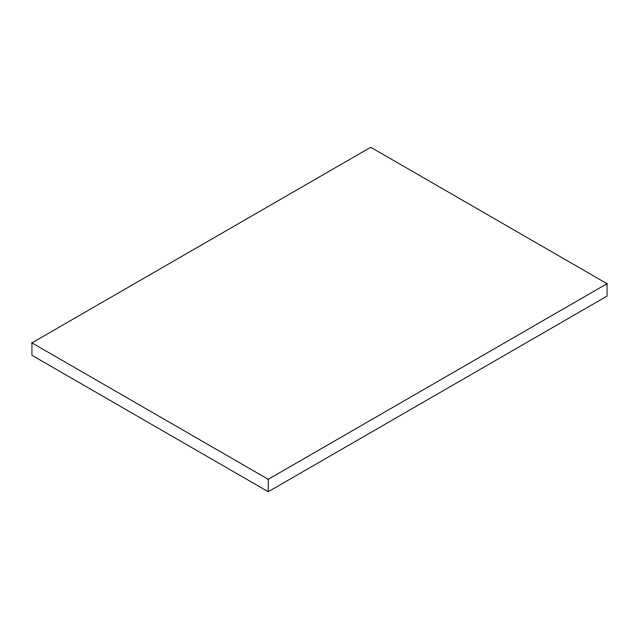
<?xml version="1.0" encoding="UTF-8"?>
<svg xmlns="http://www.w3.org/2000/svg" width="639" height="639" viewBox="0 0 639 639"><rect width="100%" height="100%" fill="white"/><g stroke="black" fill="none" stroke-linecap="round" stroke-linejoin="round"><path stroke-width="0.96" d="M31.95 342.887L370.756 147.274L607.05 283.7L607.05 296.113L268.244 491.726L31.95 355.3L31.95 342.887L268.244 479.306L607.05 283.7M268.244 479.306L268.244 491.726"/></g></svg>
